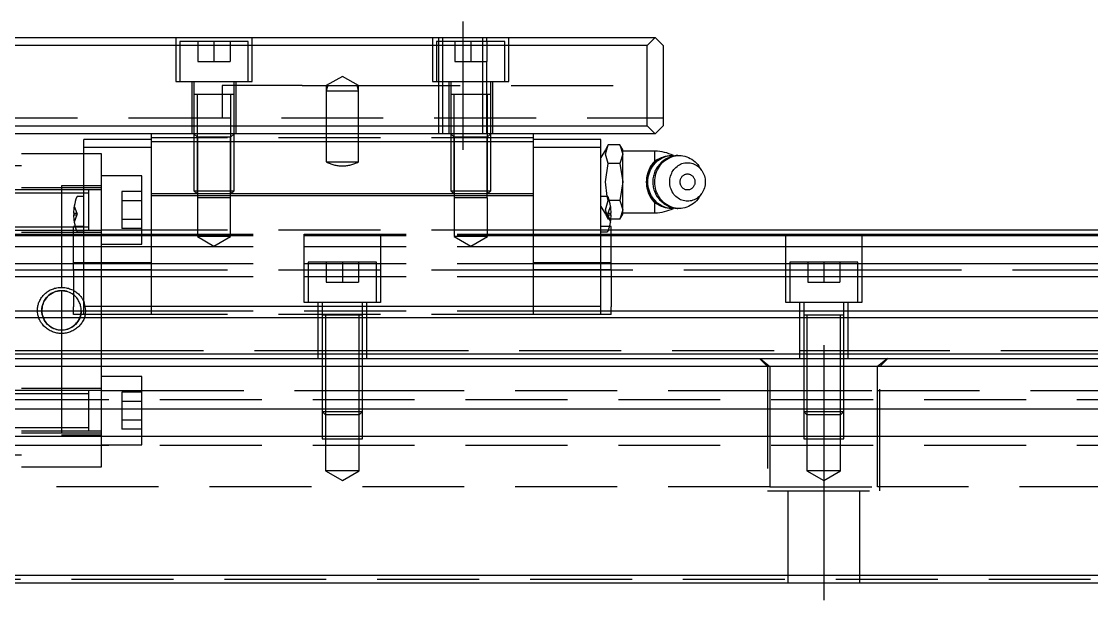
# Model space of a CAD drawing. Extents: x -13 to 861, y -286 to 120.
# Drawn here: x 280 to 413.4, y -247.3 to -174.2 of the extents above; entities that cross this region are included whole.
import ezdxf

# ---------------------------------------------------------------- set-up
doc = ezdxf.new("R2010")
doc.units = 0
doc.linetypes.add('CENTER', pattern=[50.8, 31.75, -6.35, 6.35, -6.35])
doc.linetypes.add('DASHED', pattern=[19.05, 12.7, -6.35])
doc.layers.get('0').update_dxf_attribs({"linetype": 'CONTINUOUS'})
doc.layers.add('CENTER', color=1, linetype='CENTER')

msp = doc.modelspace()

# ---------------------------------------------------------------- linework, layer by layer
at = {"color": 7, "linetype": 'CONTINUOUS'}
for p, q in [((161, -176.15), (359, -176.15)), ((358, -177.15), (162, -177.15)), ((359, -176.15), (358, -177.15)), ((358, -187.15), (358, -177.15)), ((360, -177.15), (359, -176.15)), ((360, -177.15), (360, -187.15)), ((162, -187.15), (358, -187.15)), ((358, -187.15), (359, -188.15)), ((359, -188.15), (360, -187.15)), ((359, -188.15), (161, -188.15)), ((287.77, -189.85), (287.77, -188.85)), ((296.2, -188.85), (287.77, -188.85)), ((296.2, -189.15), (296.2, -188.15)), ((296.2, -195.65), (296.2, -189.15)), ((343.8, -189.15), (296.2, -189.15)), ((343.8, -189.15), (343.8, -188.15)), ((352.23, -188.85), (343.8, -188.85)), ((343.8, -195.65), (343.8, -189.15)), ((352.23, -189.85), (352.23, -188.85)), ((287.77, -190.65), (280, -190.65)), ((287.77, -209.65), (287.77, -189.85)), ((296.2, -189.85), (287.77, -189.85)), ((352.23, -189.85), (343.8, -189.85)), ((352.23, -209.65), (352.23, -189.85)), ((352.78, -190.15), (352.23, -191.1)), ((353.13, -189.53), (352.78, -190.15)), ((352.78, -190.69), (353.13, -189.53)), ((353.13, -191.84), (352.78, -190.69)), ((354.6, -189.53), (353.13, -189.53)), ((354.6, -189.53), (354.6, -189.53)), ((354.96, -190.15), (354.6, -189.53)), ((354.6, -189.53), (354.96, -190.69)), ((354.96, -190.69), (354.6, -191.84)), ((354.96, -190.69), (354.96, -190.15)), ((358.96, -190.3), (354.96, -190.3)), ((354.96, -194.15), (354.96, -190.69)), ((358.96, -191.54), (358.96, -190.3)), ((352.78, -194.15), (353.13, -191.84)), ((354.6, -191.84), (353.13, -191.84)), ((354.6, -191.84), (354.96, -194.15)), ((358.51, -192.04), (358.44, -192.16)), ((358.5, -192.21), (358.65, -192.01)), ((358.59, -191.93), (358.51, -192.04)), ((358.68, -191.83), (358.59, -191.93)), ((358.65, -192.01), (358.81, -191.82)), ((358.66, -192.21), (358.8, -192.01)), ((358.76, -191.73), (358.68, -191.83)), ((358.86, -191.63), (358.76, -191.73)), ((358.8, -192.01), (358.97, -191.82)), ((358.81, -191.82), (358.99, -191.64)), ((358.96, -191.54), (358.86, -191.63)), ((359.72, -191.14), (358.96, -191.54)), ((358.97, -191.82), (359.14, -191.64)), ((358.99, -191.64), (359.18, -191.48)), ((359.14, -191.64), (359.33, -191.48)), ((359.18, -191.48), (359.38, -191.34)), ((359.33, -191.48), (359.53, -191.34)), ((359.38, -191.34), (359.58, -191.21)), ((359.48, -192), (359.38, -192.13)), ((359.59, -191.88), (359.48, -192)), ((359.51, -192.21), (359.66, -192.01)), ((359.53, -191.34), (359.74, -191.21)), ((359.58, -191.21), (359.8, -191.1)), ((359.7, -191.76), (359.59, -191.88)), ((359.66, -192.01), (359.83, -191.82)), ((359.82, -191.65), (359.7, -191.76)), ((359.74, -191.21), (359.96, -191.1)), ((359.8, -191.1), (360.03, -191.01)), ((359.95, -191.55), (359.82, -191.65)), ((359.83, -191.82), (360, -191.64)), ((360.08, -191.45), (359.95, -191.55)), ((359.96, -191.1), (360.18, -191.01)), ((360, -191.64), (360.19, -191.48)), ((360.03, -191.01), (360.26, -190.94)), ((360.22, -191.36), (360.08, -191.45)), ((360.18, -191.01), (360.41, -190.94)), ((360.19, -191.48), (360.39, -191.34)), ((360.36, -191.28), (360.22, -191.36)), ((360.26, -190.94), (360.49, -190.89)), ((360.5, -191.2), (360.36, -191.28)), ((360.39, -191.34), (360.6, -191.21)), ((360.41, -190.94), (360.64, -190.89)), ((360.49, -190.89), (360.73, -190.86)), ((360.65, -191.13), (360.5, -191.2)), ((360.6, -191.21), (360.81, -191.1)), ((360.64, -190.89), (360.88, -190.86)), ((360.8, -191.07), (360.65, -191.13)), ((360.73, -190.86), (360.97, -190.85)), ((360.95, -191.02), (360.8, -191.07)), ((360.81, -191.1), (361.04, -191.01)), ((360.88, -190.86), (361.12, -190.85)), ((361.11, -190.97), (360.95, -191.02)), ((361.12, -190.85), (360.97, -190.85)), ((361.04, -191.01), (361.27, -190.94)), ((361.27, -190.93), (361.11, -190.97)), ((361.12, -190.85), (361.53, -190.88)), ((361.27, -190.94), (361.5, -190.89)), ((361.43, -190.9), (361.27, -190.93)), ((361.59, -190.87), (361.43, -190.9)), ((361.5, -190.89), (361.74, -190.86)), ((361.75, -190.86), (361.59, -190.87)), ((361.74, -190.86), (361.98, -190.85)), ((361.81, -190.86), (361.75, -190.86)), ((361.85, -192.11), (362, -192.02)), ((361.98, -190.85), (362.22, -190.86)), ((362, -192.02), (362.16, -191.94)), ((362.16, -191.94), (362.32, -191.87)), ((362.22, -190.86), (362.45, -190.89)), ((362.32, -191.87), (362.49, -191.82)), ((362.45, -190.89), (362.69, -190.94)), ((362.49, -191.82), (362.66, -191.78)), ((362.66, -191.78), (362.83, -191.76)), ((362.69, -190.94), (362.92, -191.01)), ((362.83, -191.76), (363, -191.75)), ((362.92, -191.01), (363.14, -191.1)), ((363, -191.75), (363.18, -191.76)), ((363.14, -191.1), (363.36, -191.21)), ((363.18, -191.76), (363.35, -191.78)), ((363.35, -191.78), (363.52, -191.81)), ((363.36, -191.21), (363.56, -191.33)), ((363.52, -191.81), (363.69, -191.86)), ((363.56, -191.33), (363.76, -191.47)), ((363.69, -191.86), (363.85, -191.93)), ((363.76, -191.47), (363.95, -191.63)), ((363.85, -191.93), (364.01, -192.01)), ((363.95, -191.63), (364.12, -191.8)), ((364.01, -192.01), (364.16, -192.1)), ((364.12, -191.8), (364.29, -191.99)), ((364.29, -191.99), (364.44, -192.19)), ((357.96, -193.63), (358, -193.38)), ((357.98, -193.39), (357.96, -193.52)), ((358.01, -193.27), (357.98, -193.39)), ((358, -193.38), (358.07, -193.13)), ((358.04, -193.14), (358.01, -193.27)), ((358.07, -193.02), (358.04, -193.14)), ((358.07, -193.13), (358.15, -192.89)), ((358.1, -192.9), (358.07, -193.02)), ((358.14, -192.78), (358.1, -192.9)), ((358.11, -193.63), (358.16, -193.38)), ((358.18, -192.67), (358.14, -192.78)), ((358.15, -192.89), (358.25, -192.65)), ((358.16, -193.38), (358.22, -193.13)), ((358.24, -192.54), (358.18, -192.67)), ((358.22, -193.13), (358.31, -192.89)), ((358.3, -192.41), (358.24, -192.54)), ((358.25, -192.65), (358.37, -192.43)), ((358.37, -192.28), (358.3, -192.41)), ((358.31, -192.89), (358.41, -192.65)), ((358.44, -192.16), (358.37, -192.28)), ((358.37, -192.43), (358.5, -192.21)), ((358.41, -192.65), (358.52, -192.43)), ((358.52, -192.43), (358.66, -192.21)), ((358.8, -193.29), (358.76, -193.44)), ((358.84, -193.13), (358.8, -193.29)), ((358.9, -192.98), (358.84, -193.13)), ((358.96, -192.82), (358.9, -192.98)), ((359.03, -192.68), (358.96, -192.82)), ((358.97, -193.63), (359.02, -193.38)), ((359.02, -193.38), (359.08, -193.13)), ((359.11, -192.53), (359.03, -192.68)), ((359.08, -193.13), (359.16, -192.89)), ((359.19, -192.39), (359.11, -192.53)), ((359.16, -192.89), (359.26, -192.65)), ((359.28, -192.26), (359.19, -192.39)), ((359.26, -192.65), (359.38, -192.43)), ((359.38, -192.13), (359.28, -192.26)), ((359.38, -192.43), (359.51, -192.21)), ((360.91, -193.41), (360.97, -193.24)), ((360.97, -193.24), (361.04, -193.06)), ((361.04, -193.06), (361.12, -192.9)), ((361.12, -192.9), (361.22, -192.74)), ((361.22, -192.74), (361.33, -192.6)), ((361.33, -192.6), (361.44, -192.46)), ((361.44, -192.46), (361.57, -192.33)), ((361.57, -192.33), (361.71, -192.21)), ((361.71, -192.21), (361.85, -192.11)), ((362.36, -193.44), (362.42, -193.38)), ((362.42, -193.38), (362.48, -193.33)), ((362.48, -193.33), (362.55, -193.29)), ((362.55, -193.29), (362.62, -193.24)), ((362.62, -193.24), (362.7, -193.21)), ((362.7, -193.21), (362.78, -193.19)), ((362.78, -193.19), (362.85, -193.17)), ((362.85, -193.17), (362.93, -193.15)), ((362.93, -193.15), (363.01, -193.15)), ((363.01, -193.15), (363.1, -193.15)), ((363.1, -193.15), (363.18, -193.17)), ((363.18, -193.17), (363.25, -193.19)), ((363.25, -193.19), (363.33, -193.21)), ((363.33, -193.21), (363.41, -193.24)), ((363.41, -193.24), (363.48, -193.29)), ((363.48, -193.29), (363.54, -193.33)), ((363.54, -193.33), (363.61, -193.38)), ((363.61, -193.38), (363.67, -193.44)), ((364.16, -192.1), (364.31, -192.2)), ((364.31, -192.2), (364.44, -192.32)), ((364.8, -192.73), (364.44, -192.19)), ((364.44, -192.32), (364.57, -192.44)), ((364.57, -192.44), (364.69, -192.58)), ((364.69, -192.58), (364.8, -192.73)), ((364.8, -192.73), (364.9, -192.88)), ((364.9, -192.88), (364.98, -193.05)), ((364.98, -193.05), (365.06, -193.22)), ((365.06, -193.22), (365.12, -193.4)), ((353, -195.95), (352.78, -194.15)), ((354.96, -194.15), (354.6, -196.46)), ((354.96, -197.62), (354.96, -194.15)), ((357.92, -194.15), (357.93, -193.89)), ((357.93, -193.9), (357.92, -194.02)), ((357.92, -194.02), (357.92, -194.15)), ((357.93, -194.41), (357.92, -194.15)), ((357.92, -194.15), (357.92, -194.28)), ((357.92, -194.15), (357.92, -194.15)), ((357.92, -194.28), (357.93, -194.4)), ((357.93, -193.89), (357.96, -193.63)), ((357.94, -193.77), (357.93, -193.9)), ((357.93, -194.4), (357.94, -194.53)), ((357.96, -194.67), (357.93, -194.41)), ((357.95, -193.64), (357.94, -193.77)), ((357.94, -194.53), (357.95, -194.66)), ((357.96, -193.52), (357.95, -193.64)), ((357.95, -194.66), (357.96, -194.79)), ((358, -194.92), (357.96, -194.67)), ((358.07, -194.15), (358.08, -193.89)), ((358.08, -194.41), (358.07, -194.15)), ((358.08, -193.89), (358.11, -193.63)), ((358.11, -194.67), (358.08, -194.41)), ((358.16, -194.92), (358.11, -194.67)), ((358.69, -193.93), (358.68, -194.09)), ((358.68, -194.09), (358.68, -194.15)), ((358.68, -194.15), (358.69, -194.31)), ((358.7, -193.77), (358.69, -193.93)), ((358.69, -194.31), (358.7, -194.47)), ((358.73, -193.61), (358.7, -193.77)), ((358.7, -194.47), (358.72, -194.64)), ((358.72, -194.64), (358.75, -194.8)), ((358.76, -193.44), (358.73, -193.61)), ((358.93, -194.15), (358.94, -193.89)), ((358.94, -194.41), (358.93, -194.15)), ((358.94, -193.89), (358.97, -193.63)), ((358.97, -194.67), (358.94, -194.41)), ((359.02, -194.92), (358.97, -194.67)), ((360.8, -193.96), (360.82, -193.78)), ((360.8, -194.15), (360.8, -193.96)), ((360.8, -194.34), (360.8, -194.15)), ((360.82, -194.53), (360.8, -194.34)), ((360.82, -193.78), (360.86, -193.59)), ((360.86, -194.71), (360.82, -194.53)), ((360.86, -193.59), (360.91, -193.41)), ((360.91, -194.89), (360.86, -194.71)), ((362.09, -194.06), (362.1, -193.98)), ((362.09, -194.15), (362.09, -194.06)), ((362.09, -194.24), (362.09, -194.15)), ((362.1, -194.32), (362.09, -194.24)), ((362.1, -193.98), (362.12, -193.89)), ((362.12, -194.41), (362.1, -194.32)), ((362.12, -193.89), (362.15, -193.81)), ((362.15, -194.49), (362.12, -194.41)), ((362.15, -193.81), (362.18, -193.73)), ((362.18, -194.57), (362.15, -194.49)), ((362.18, -193.73), (362.21, -193.65)), ((362.21, -194.65), (362.18, -194.57)), ((362.21, -193.65), (362.26, -193.58)), ((362.26, -194.72), (362.21, -194.65)), ((362.26, -193.58), (362.31, -193.51)), ((362.31, -194.79), (362.26, -194.72)), ((362.31, -193.51), (362.36, -193.44)), ((363.67, -193.44), (363.72, -193.51)), ((363.72, -193.51), (363.77, -193.58)), ((363.77, -194.72), (363.72, -194.79)), ((363.77, -193.58), (363.81, -193.65)), ((363.81, -194.65), (363.77, -194.72)), ((363.81, -193.65), (363.85, -193.73)), ((363.85, -194.57), (363.81, -194.65)), ((363.85, -193.73), (363.88, -193.81)), ((363.88, -194.49), (363.85, -194.57)), ((363.88, -193.81), (363.91, -193.89)), ((363.91, -194.41), (363.88, -194.49)), ((363.91, -193.89), (363.92, -193.98)), ((363.92, -194.32), (363.91, -194.41)), ((363.92, -193.98), (363.94, -194.06)), ((363.94, -194.24), (363.92, -194.32)), ((363.94, -194.06), (363.94, -194.15)), ((363.94, -194.15), (363.94, -194.24)), ((365.12, -193.4), (365.17, -193.58)), ((365.17, -194.72), (365.12, -194.9)), ((365.17, -193.58), (365.2, -193.77)), ((365.2, -194.53), (365.17, -194.72)), ((365.2, -193.77), (365.23, -193.96)), ((365.23, -194.34), (365.2, -194.53)), ((365.23, -193.96), (365.23, -194.15)), ((365.23, -194.15), (365.23, -194.34)), ((287.77, -195.95), (286.99, -195.95)), ((296.2, -195.9), (296.2, -195.65)), ((343.8, -195.65), (296.2, -195.65)), ((296.2, -209.65), (296.2, -195.9)), ((343.8, -195.9), (296.2, -195.9)), ((343.8, -195.9), (343.8, -195.65)), ((343.8, -209.65), (343.8, -195.9)), ((353.01, -195.95), (352.23, -195.95)), ((357.96, -194.79), (357.98, -194.91)), ((357.98, -194.91), (358.01, -195.06)), ((358.07, -195.17), (358, -194.92)), ((358.01, -195.06), (358.05, -195.21)), ((358.05, -195.21), (358.09, -195.35)), ((358.15, -195.41), (358.07, -195.17)), ((358.09, -195.35), (358.13, -195.49)), ((358.13, -195.49), (358.18, -195.63)), ((358.25, -195.65), (358.15, -195.41)), ((358.22, -195.17), (358.16, -194.92)), ((358.18, -195.63), (358.24, -195.77)), ((358.31, -195.41), (358.22, -195.17)), ((358.24, -195.77), (358.3, -195.9)), ((358.37, -195.88), (358.25, -195.65)), ((358.3, -195.9), (358.37, -196.02)), ((358.41, -195.65), (358.31, -195.41)), ((358.5, -196.09), (358.37, -195.88)), ((358.37, -196.02), (358.44, -196.15)), ((358.52, -195.88), (358.41, -195.65)), ((358.66, -196.09), (358.52, -195.88)), ((358.75, -194.8), (358.78, -194.96)), ((358.78, -194.96), (358.83, -195.12)), ((358.83, -195.12), (358.88, -195.28)), ((358.88, -195.28), (358.94, -195.43)), ((358.94, -195.43), (359.01, -195.58)), ((359.01, -195.58), (359.08, -195.73)), ((359.08, -195.17), (359.02, -194.92)), ((359.16, -195.41), (359.08, -195.17)), ((359.08, -195.73), (359.16, -195.87)), ((359.26, -195.65), (359.16, -195.41)), ((359.16, -195.87), (359.25, -196.01)), ((359.25, -196.01), (359.35, -196.14)), ((359.38, -195.88), (359.26, -195.65)), ((359.51, -196.09), (359.38, -195.88)), ((360.97, -195.07), (360.91, -194.89)), ((361.04, -195.24), (360.97, -195.07)), ((361.12, -195.4), (361.04, -195.24)), ((361.22, -195.56), (361.12, -195.4)), ((361.33, -195.71), (361.22, -195.56)), ((361.44, -195.84), (361.33, -195.71)), ((361.57, -195.97), (361.44, -195.84)), ((361.71, -196.09), (361.57, -195.97)), ((362.36, -194.86), (362.31, -194.79)), ((362.42, -194.92), (362.36, -194.86)), ((362.48, -194.97), (362.42, -194.92)), ((362.55, -195.02), (362.48, -194.97)), ((362.62, -195.06), (362.55, -195.02)), ((362.7, -195.09), (362.62, -195.06)), ((362.78, -195.12), (362.7, -195.09)), ((362.85, -195.14), (362.78, -195.12)), ((362.93, -195.15), (362.85, -195.14)), ((363.01, -195.15), (362.93, -195.15)), ((363.1, -195.15), (363.01, -195.15)), ((363.18, -195.14), (363.1, -195.15)), ((363.25, -195.12), (363.18, -195.14)), ((363.33, -195.09), (363.25, -195.12)), ((363.41, -195.06), (363.33, -195.09)), ((363.48, -195.02), (363.41, -195.06)), ((363.54, -194.97), (363.48, -195.02)), ((363.61, -194.92), (363.54, -194.97)), ((363.67, -194.86), (363.61, -194.92)), ((363.72, -194.79), (363.67, -194.86)), ((364.44, -195.99), (364.31, -196.1)), ((364.44, -196.11), (364.8, -195.58)), ((364.57, -195.86), (364.44, -195.99)), ((364.69, -195.72), (364.57, -195.86)), ((364.8, -195.58), (364.69, -195.72)), ((364.9, -195.42), (364.8, -195.58)), ((364.98, -195.25), (364.9, -195.42)), ((365.06, -195.08), (364.98, -195.25)), ((365.12, -194.9), (365.06, -195.08)), ((354.6, -196.46), (353.26, -196.46)), ((354.6, -196.46), (354.96, -197.62)), ((358.44, -196.15), (358.51, -196.26)), ((358.65, -196.29), (358.5, -196.09)), ((358.51, -196.26), (358.59, -196.37)), ((358.59, -196.37), (358.68, -196.48)), ((358.81, -196.48), (358.65, -196.29)), ((358.8, -196.29), (358.66, -196.09)), ((358.68, -196.48), (358.76, -196.58)), ((358.76, -196.58), (358.86, -196.67)), ((358.97, -196.48), (358.8, -196.29)), ((358.99, -196.66), (358.81, -196.48)), ((358.86, -196.67), (358.96, -196.76)), ((358.96, -198), (358.96, -196.76)), ((358.96, -196.76), (359.72, -197.16)), ((359.14, -196.66), (358.97, -196.48)), ((359.18, -196.82), (358.99, -196.66)), ((359.33, -196.82), (359.14, -196.66)), ((359.38, -196.96), (359.18, -196.82)), ((359.53, -196.96), (359.33, -196.82)), ((359.35, -196.14), (359.45, -196.27)), ((359.58, -197.09), (359.38, -196.96)), ((359.45, -196.27), (359.56, -196.4)), ((359.66, -196.29), (359.51, -196.09)), ((359.74, -197.09), (359.53, -196.96)), ((359.56, -196.4), (359.68, -196.51)), ((359.8, -197.2), (359.58, -197.09)), ((359.83, -196.48), (359.66, -196.29)), ((359.68, -196.51), (359.8, -196.63)), ((359.96, -197.2), (359.74, -197.09)), ((359.8, -196.63), (359.93, -196.73)), ((360.03, -197.29), (359.8, -197.2)), ((360, -196.66), (359.83, -196.48)), ((359.93, -196.73), (360.06, -196.83)), ((360.18, -197.29), (359.96, -197.2)), ((360.19, -196.82), (360, -196.66)), ((360.26, -197.36), (360.03, -197.29)), ((360.06, -196.83), (360.2, -196.93)), ((360.41, -197.36), (360.18, -197.29)), ((360.39, -196.96), (360.19, -196.82)), ((360.2, -196.93), (360.34, -197.01)), ((360.49, -197.41), (360.26, -197.36)), ((360.34, -197.01), (360.48, -197.09)), ((360.6, -197.09), (360.39, -196.96)), ((360.64, -197.41), (360.41, -197.36)), ((360.48, -197.09), (360.63, -197.16)), ((360.81, -197.2), (360.6, -197.09)), ((360.63, -197.16), (360.78, -197.23)), ((360.78, -197.23), (360.94, -197.28)), ((361.04, -197.29), (360.81, -197.2)), ((360.94, -197.28), (361.1, -197.33)), ((361.27, -197.36), (361.04, -197.29)), ((361.1, -197.33), (361.26, -197.37)), ((361.26, -197.37), (361.42, -197.4)), ((361.5, -197.41), (361.27, -197.36)), ((361.85, -196.19), (361.71, -196.09)), ((362, -196.29), (361.85, -196.19)), ((362.16, -196.37), (362, -196.29)), ((362.32, -196.43), (362.16, -196.37)), ((362.49, -196.48), (362.32, -196.43)), ((362.69, -197.36), (362.45, -197.41)), ((362.66, -196.52), (362.49, -196.48)), ((362.83, -196.54), (362.66, -196.52)), ((362.92, -197.29), (362.69, -197.36)), ((363, -196.55), (362.83, -196.54)), ((363.14, -197.2), (362.92, -197.29)), ((363.18, -196.54), (363, -196.55)), ((363.36, -197.1), (363.14, -197.2)), ((363.35, -196.52), (363.18, -196.54)), ((363.52, -196.49), (363.35, -196.52)), ((363.56, -196.97), (363.36, -197.1)), ((363.69, -196.44), (363.52, -196.49)), ((363.76, -196.83), (363.56, -196.97)), ((363.85, -196.37), (363.69, -196.44)), ((363.95, -196.67), (363.76, -196.83)), ((364.01, -196.3), (363.85, -196.37)), ((364.12, -196.5), (363.95, -196.67)), ((364.16, -196.2), (364.01, -196.3)), ((364.29, -196.31), (364.12, -196.5)), ((364.31, -196.1), (364.16, -196.2)), ((364.44, -196.11), (364.29, -196.31)), ((286.58, -198.05), (286.5, -198.05)), ((286.5, -198.25), (286.58, -198.25)), ((286.58, -198.25), (286.58, -198.05)), ((353.42, -198.05), (353.42, -198.25)), ((353.5, -198.05), (353.42, -198.05)), ((353.42, -198.25), (353.5, -198.25)), ((354.96, -197.62), (354.6, -198.77)), ((354.6, -198.77), (354.96, -198.15)), ((354.96, -198.15), (354.96, -197.62)), ((354.96, -198), (358.96, -198)), ((360.73, -197.44), (360.49, -197.41)), ((360.88, -197.44), (360.64, -197.41)), ((360.97, -197.45), (360.73, -197.44)), ((361.12, -197.45), (360.88, -197.44)), ((360.97, -197.45), (361.12, -197.45)), ((361.53, -197.42), (361.12, -197.45)), ((361.42, -197.4), (361.58, -197.43)), ((361.74, -197.44), (361.5, -197.41)), ((361.58, -197.43), (361.74, -197.44)), ((361.98, -197.45), (361.74, -197.44)), ((361.74, -197.44), (361.81, -197.45)), ((362.22, -197.44), (361.98, -197.45)), ((362.45, -197.41), (362.22, -197.44)), ((286.71, -199.72), (286.5, -199.72)), ((286.5, -202.32), (286.5, -199.72)), ((353.5, -199.72), (353.29, -199.72)), ((354.6, -198.77), (353.47, -198.77)), ((353.5, -202.32), (353.5, -199.72)), ((354.6, -198.77), (354.6, -198.77)), ((233.5, -200.65), (286.5, -200.65)), ((233.5, -200.81), (286.5, -200.81)), ((286.99, -200.35), (287.77, -200.35)), ((352.23, -200.35), (353.01, -200.35)), ((448, -200.15), (353.5, -200.15)), ((353.5, -200.65), (520, -200.65)), ((353.5, -200.81), (520, -200.81)), ((233.5, -202.21), (286.5, -202.21)), ((286.5, -204.23), (286.5, -202.32)), ((353.5, -202.21), (520, -202.21)), ((353.5, -204.23), (353.5, -202.32)), ((233.5, -204.29), (286.5, -204.29)), ((286.5, -205.08), (286.5, -204.23)), ((287.77, -204.23), (286.5, -204.23)), ((286.5, -205.08), (286.5, -209.69)), ((287.77, -205.08), (286.5, -205.08)), ((353.5, -204.23), (352.23, -204.23)), ((353.5, -205.08), (352.23, -205.08)), ((353.5, -205.08), (353.5, -204.23)), ((353.5, -204.29), (520, -204.29)), ((353.5, -205.08), (353.5, -209.69)), ((233.5, -205.91), (286.5, -205.91)), ((353.5, -205.91), (520, -205.91)), ((233.5, -210.2), (286.5, -210.2)), ((286.5, -210.65), (286.5, -209.69)), ((287.77, -210.65), (286.5, -210.65)), ((296.2, -209.65), (287.77, -209.65)), ((287.77, -210.65), (287.77, -209.65)), ((296.2, -210.65), (287.77, -210.65)), ((296.2, -210.65), (296.2, -209.65)), ((343.8, -209.65), (296.2, -209.65)), ((352.23, -209.65), (343.8, -209.65)), ((343.8, -210.65), (343.8, -209.65)), ((352.23, -210.65), (343.8, -210.65)), ((352.23, -210.65), (352.23, -209.65)), ((353.5, -210.65), (352.23, -210.65)), ((353.5, -210.65), (353.5, -209.69)), ((353.5, -210.2), (520, -210.2)), ((0, -211.05), (520, -211.05)), ((0, -215.55), (520, -215.55)), ((1, -216.15), (519, -216.15)), ((518, -217.15), (2, -217.15)), ((518, -222.45), (2, -222.45)), ((518, -225.85), (2, -225.85)), ((2, -243.15), (518, -243.15)), ((519, -244.15), (1, -244.15))]:
    msp.add_line(p, q, dxfattribs=at)
at = {"color": 3, "linetype": 'DASHED'}
for p, q in [((299.25, -176.15), (299.25, -181.65)), ((299.75, -176.65), (299.75, -181.65)), ((308.25, -176.65), (299.75, -176.65)), ((302, -176.65), (302, -179.15)), ((304, -176.65), (304, -179.15)), ((306, -176.65), (306, -179.15)), ((308.25, -181.65), (308.25, -176.65)), ((308.75, -181.65), (308.75, -176.15)), ((331.25, -176.15), (331.25, -181.65)), ((331.75, -176.65), (331.75, -181.65)), ((340.25, -176.65), (331.75, -176.65)), ((332, -176.15), (332, -176.65)), ((332, -176.65), (332, -181.65)), ((332.5, -176.15), (332.5, -188.15)), ((334, -176.65), (334, -179.15)), ((336, -176.65), (336, -179.15)), ((337.5, -188.15), (337.5, -176.15)), ((338, -176.65), (338, -176.15)), ((338, -176.65), (338, -179.15)), ((340.25, -181.65), (340.25, -176.65)), ((340.75, -181.65), (340.75, -176.15)), ((302, -179.15), (304, -179.15)), ((304, -179.15), (306, -179.15)), ((334, -179.15), (336, -179.15)), ((336, -179.15), (338, -179.15)), ((338, -181.65), (338, -179.15)), ((320, -181), (318, -182.15)), ((322, -182.15), (320, -181)), ((299.25, -181.65), (308.75, -181.65)), ((301.25, -181.65), (301.25, -188.15)), ((301.5, -181.65), (301.5, -183.25)), ((305, -182.15), (305, -186.15)), ((315, -182.15), (305, -182.15)), ((306.5, -183.25), (306.5, -181.65)), ((306.75, -188.15), (306.75, -181.65)), ((315, -182.15), (318, -182.15)), ((318, -182.15), (318, -182.78)), ((318.17, -182.15), (318, -182.78)), ((318, -182.15), (320, -182.15)), ((320, -182.15), (322, -182.15)), ((322, -182.78), (321.83, -182.15)), ((322, -182.78), (322, -182.15)), ((322, -182.15), (360, -182.15)), ((331.25, -181.65), (340.75, -181.65)), ((332, -181.65), (332, -188.15)), ((333.25, -181.65), (333.25, -188.15)), ((333.5, -181.65), (333.5, -183.25)), ((338, -183.25), (338, -181.65)), ((338.5, -183.25), (338.5, -181.65)), ((338.75, -188.15), (338.75, -181.65)), ((306.5, -183.25), (301.5, -183.25)), ((301.5, -183.25), (301.5, -183.26)), ((301.5, -183.25), (301.5, -188.15)), ((301.5, -183.25), (301.5, -183.25)), ((301.9, -183.25), (301.9, -188.15)), ((306.1, -188.15), (306.1, -183.25)), ((306.5, -183.26), (306.5, -183.25)), ((306.5, -183.25), (306.5, -183.25)), ((306.5, -188.15), (306.5, -183.25)), ((318, -182.78), (318, -188.15)), ((318, -182.78), (322, -182.78)), ((322, -188.15), (322, -182.78)), ((338.5, -183.25), (333.5, -183.25)), ((333.5, -183.25), (333.5, -188.15)), ((333.5, -183.25), (333.5, -183.25)), ((333.5, -183.25), (333.5, -183.26)), ((333.9, -183.25), (333.9, -188.15)), ((338, -188.15), (338, -183.25)), ((338.1, -188.15), (338.1, -183.25)), ((338.5, -183.25), (338.5, -183.25)), ((338.5, -188.15), (338.5, -183.25)), ((338.5, -183.26), (338.5, -183.25)), ((160, -186.15), (360, -186.15)), ((343.8, -188.65), (296.2, -188.65)), ((301.5, -188.15), (301.94, -188.59)), ((301.5, -188.15), (301.5, -195.25)), ((306.5, -188.15), (301.5, -188.15)), ((301.9, -188.15), (301.9, -195.65)), ((301.94, -188.59), (301.94, -196.15)), ((306.06, -188.59), (301.94, -188.59)), ((306.06, -188.59), (306.5, -188.15)), ((306.06, -196.15), (306.06, -188.59)), ((306.1, -195.65), (306.1, -188.15)), ((306.5, -195.25), (306.5, -188.15)), ((318, -188.15), (318, -191.65)), ((322, -191.65), (322, -188.15)), ((333.5, -188.15), (333.94, -188.59)), ((333.5, -188.15), (333.5, -195.25)), ((338.5, -188.15), (333.5, -188.15)), ((333.9, -188.15), (333.9, -195.65)), ((333.94, -188.59), (333.94, -196.15)), ((338.06, -188.59), (333.94, -188.59)), ((338.06, -188.59), (338.5, -188.15)), ((338.06, -196.15), (338.06, -188.59)), ((338.1, -195.65), (338.1, -188.15)), ((338.5, -195.25), (338.5, -188.15)), ((290, -190.65), (287.77, -190.65)), ((290, -200.65), (290, -190.65)), ((318, -191.65), (322, -191.65)), ((280, -192.15), (278.5, -192.15)), ((319.94, -192.15), (320.06, -192.15)), ((290, -194.65), (285, -194.65)), ((285, -194.65), (285, -207.69)), ((295, -193.4), (290, -193.4)), ((295, -200.65), (295, -193.4)), ((280, -195.55), (274, -195.55)), ((280, -195.15), (274.4, -195.15)), ((290, -194.9), (280, -194.9)), ((287.77, -195.15), (280, -195.15)), ((287.77, -195.55), (280, -195.55)), ((288.4, -195.15), (287.77, -195.15)), ((288.4, -195.55), (287.77, -195.55)), ((290, -195.15), (288.39, -195.15)), ((288.4, -200.15), (288.4, -195.15)), ((288.4, -197.65), (288.4, -195.15)), ((288.4, -200.15), (288.4, -195.15)), ((288.4, -197.65), (288.4, -195.15)), ((288.4, -199.75), (288.4, -195.55)), ((295, -195.34), (292.5, -195.34)), ((292.5, -195.34), (292.5, -196.5)), ((301.5, -195.25), (301.9, -195.65)), ((301.5, -195.25), (306.5, -195.25)), ((306.1, -195.65), (306.5, -195.25)), ((333.5, -195.25), (333.9, -195.65)), ((333.5, -195.25), (338.5, -195.25)), ((338.1, -195.65), (338.5, -195.25)), ((353.13, -196.46), (353, -195.95)), ((286.58, -197.15), (286.9, -198.05)), ((286.58, -197.15), (286.58, -197.15)), ((286.58, -197.15), (286.58, -197.15)), ((286.58, -197.15), (286.58, -197.15)), ((286.58, -197.15), (286.58, -197.15)), ((295, -196.5), (292.5, -196.5)), ((292.5, -196.5), (292.5, -198.81)), ((301.93, -196.15), (301.93, -200.95)), ((306.07, -196.15), (301.93, -196.15)), ((306.07, -200.95), (306.07, -196.15)), ((333.93, -196.15), (333.93, -200.95)), ((338.07, -196.15), (333.93, -196.15)), ((338.07, -200.95), (338.07, -196.15)), ((352.23, -197.21), (352.78, -198.15)), ((352.78, -197.62), (353.13, -196.46)), ((353.42, -197.15), (353.1, -198.05)), ((353.26, -196.46), (353.13, -196.46)), ((353.42, -197.15), (353.42, -197.15)), ((353.42, -197.15), (353.42, -197.15)), ((286.58, -198.05), (286.9, -198.05)), ((286.9, -198.25), (286.58, -199.15)), ((286.58, -198.25), (286.9, -198.25)), ((286.9, -198.05), (286.94, -198.15)), ((286.9, -198.25), (286.94, -198.15)), ((353.13, -198.77), (352.78, -197.62)), ((352.78, -198.15), (353.13, -198.77)), ((353.1, -198.05), (353.06, -198.15)), ((353.1, -198.25), (353.06, -198.15)), ((353.1, -198.05), (353.42, -198.05)), ((353.1, -198.25), (353.42, -199.15)), ((353.1, -198.25), (353.42, -198.25)), ((274, -199.75), (280, -199.75)), ((280, -199.75), (286.5, -199.75)), ((286.5, -199.75), (286.72, -199.75)), ((286.58, -199.15), (286.58, -199.15)), ((286.58, -199.15), (286.58, -199.15)), ((287.77, -199.72), (286.71, -199.72)), ((286.72, -199.75), (287.77, -199.75)), ((287.77, -199.75), (288.4, -199.75)), ((288.4, -200.15), (288.4, -199.75)), ((292.5, -198.81), (292.5, -199.96)), ((295, -198.81), (292.5, -198.81)), ((295, -199.96), (292.5, -199.96)), ((353.29, -199.72), (352.23, -199.72)), ((353.47, -198.77), (353.13, -198.77)), ((353.42, -199.15), (353.42, -199.15)), ((353.42, -199.15), (353.42, -199.15)), ((353.42, -199.15), (353.42, -199.15)), ((353.42, -199.15), (353.42, -199.15)), ((274.4, -200.15), (280, -200.15)), ((280, -200.15), (286.5, -200.15)), ((280, -200.4), (290, -200.4)), ((286.5, -200.15), (286.84, -200.15)), ((286.5, -200.65), (287.77, -200.65)), ((286.5, -200.81), (287.77, -200.81)), ((286.84, -200.15), (287.77, -200.15)), ((287.77, -200.15), (288.4, -200.15)), ((287.77, -200.65), (296.2, -200.65)), ((287.77, -200.81), (296.2, -200.81)), ((288.39, -200.15), (288.4, -200.15)), ((288.4, -200.15), (290, -200.15)), ((288.4, -200.15), (288.4, -200.15)), ((295, -200.15), (290, -200.15)), ((290, -210.65), (290, -200.65)), ((296.2, -200.15), (295, -200.15)), ((295, -201.9), (295, -200.65)), ((343.8, -200.15), (296.2, -200.15)), ((296.2, -200.65), (343.8, -200.65)), ((296.2, -200.81), (343.8, -200.81)), ((301.93, -200.95), (304, -202.14)), ((306.07, -200.95), (301.93, -200.95)), ((304, -202.14), (306.07, -200.95)), ((315.25, -209.15), (315.25, -200.65)), ((324.75, -200.65), (324.75, -209.15)), ((333.93, -200.95), (336, -202.14)), ((338.07, -200.95), (333.93, -200.95)), ((336, -202.14), (338.07, -200.95)), ((352.23, -200.15), (343.8, -200.15)), ((343.8, -200.65), (352.23, -200.65)), ((343.8, -200.81), (352.23, -200.81)), ((353.16, -200.15), (352.23, -200.15)), ((352.23, -200.65), (353.5, -200.65)), ((352.23, -200.81), (353.5, -200.81)), ((353.5, -200.15), (353.16, -200.15)), ((375.25, -209.15), (375.25, -200.65)), ((384.75, -200.65), (384.75, -209.15)), ((286.5, -202.21), (287.77, -202.21)), ((287.77, -202.21), (296.2, -202.21)), ((290, -201.9), (295, -201.9)), ((296.2, -202.21), (343.8, -202.21)), ((343.8, -202.21), (352.23, -202.21)), ((352.23, -202.21), (353.5, -202.21)), ((280, -205.15), (278.5, -205.15)), ((286.5, -205.15), (280, -205.15)), ((286.5, -204.29), (287.77, -204.29)), ((287.77, -205.15), (286.5, -205.15)), ((296.2, -204.23), (287.77, -204.23)), ((287.77, -204.29), (296.2, -204.29)), ((296.2, -205.08), (287.77, -205.08)), ((290, -205.15), (287.77, -205.15)), ((296.2, -205.15), (290, -205.15)), ((296.2, -204.29), (343.8, -204.29)), ((343.8, -205.15), (296.2, -205.15)), ((315.75, -204.15), (315.75, -209.15)), ((324.25, -204.15), (315.75, -204.15)), ((318, -204.15), (318, -206.65)), ((320, -204.15), (320, -206.65)), ((322, -204.15), (322, -206.65)), ((324.25, -209.15), (324.25, -204.15)), ((352.23, -204.23), (343.8, -204.23)), ((343.8, -204.29), (352.23, -204.29)), ((352.23, -205.08), (343.8, -205.08)), ((352.23, -205.15), (343.8, -205.15)), ((352.23, -204.29), (353.5, -204.29)), ((353.5, -205.15), (352.23, -205.15)), ((375.25, -205.15), (353.5, -205.15)), ((375.75, -205.15), (375.25, -205.15)), ((375.75, -204.15), (375.75, -209.15)), ((384.25, -204.15), (375.75, -204.15)), ((384.25, -205.15), (375.75, -205.15)), ((378, -204.15), (378, -206.65)), ((380, -204.15), (380, -206.65)), ((382, -204.15), (382, -206.65)), ((384.25, -209.15), (384.25, -204.15)), ((384.75, -205.15), (384.25, -205.15)), ((435.25, -205.15), (384.75, -205.15)), ((286.5, -205.91), (287.77, -205.91)), ((287.77, -205.91), (296.2, -205.91)), ((296.2, -205.91), (343.8, -205.91)), ((318, -206.65), (320, -206.65)), ((320, -206.65), (322, -206.65)), ((343.8, -205.91), (352.23, -205.91)), ((352.23, -205.91), (353.5, -205.91)), ((378, -206.65), (380, -206.65)), ((380, -206.65), (382, -206.65)), ((282.9, -208.1), (283.01, -208.01)), ((283.01, -208.01), (283.12, -207.92)), ((283.12, -207.92), (283.23, -207.83)), ((283.23, -207.83), (283.35, -207.75)), ((283.35, -207.75), (283.48, -207.68)), ((283.48, -207.68), (283.6, -207.61)), ((283.6, -207.61), (283.74, -207.55)), ((283.74, -207.55), (283.87, -207.5)), ((283.87, -207.5), (284.01, -207.45)), ((284.01, -207.45), (284.14, -207.4)), ((284.14, -207.4), (284.28, -207.37)), ((284.28, -207.37), (284.42, -207.34)), ((284.42, -207.34), (284.57, -207.31)), ((284.57, -207.31), (284.71, -207.3)), ((284.71, -207.3), (284.85, -207.29)), ((284.85, -207.29), (285, -207.28)), ((285, -207.28), (285.15, -207.29)), ((285, -207.69), (285, -212.6)), ((285.15, -207.29), (285.29, -207.3)), ((285.29, -207.3), (285.43, -207.31)), ((285.43, -207.31), (285.58, -207.34)), ((285.58, -207.34), (285.72, -207.37)), ((285.72, -207.37), (285.85, -207.4)), ((285.85, -207.4), (285.99, -207.45)), ((285.99, -207.45), (286.13, -207.5)), ((286.13, -207.5), (286.26, -207.55)), ((286.26, -207.55), (286.4, -207.61)), ((286.4, -207.61), (286.5, -207.67)), ((286.5, -207.67), (286.52, -207.68)), ((286.52, -207.68), (286.65, -207.75)), ((286.65, -207.75), (286.77, -207.83)), ((286.77, -207.83), (286.88, -207.92)), ((286.88, -207.92), (286.99, -208.01)), ((286.99, -208.01), (287.1, -208.1)), ((282.08, -209.48), (282.11, -209.37)), ((282.11, -209.37), (282.15, -209.26)), ((282.15, -209.26), (282.19, -209.14)), ((282.19, -209.14), (282.24, -209.04)), ((282.24, -209.04), (282.3, -208.91)), ((282.3, -208.91), (282.37, -208.78)), ((282.37, -208.78), (282.44, -208.66)), ((282.44, -208.66), (282.52, -208.54)), ((282.52, -208.54), (282.61, -208.42)), ((282.61, -208.42), (282.7, -208.31)), ((282.7, -208.31), (282.8, -208.21)), ((282.8, -208.21), (282.9, -208.1)), ((287.1, -208.1), (287.2, -208.21)), ((287.2, -208.21), (287.3, -208.31)), ((287.3, -208.31), (287.39, -208.42)), ((287.39, -208.42), (287.48, -208.54)), ((287.48, -208.54), (287.54, -208.63)), ((287.54, -208.63), (287.61, -208.73)), ((287.61, -208.73), (287.66, -208.83)), ((287.66, -208.83), (287.71, -208.93)), ((287.71, -208.93), (287.76, -209.04)), ((287.76, -209.04), (287.77, -209.05)), ((287.77, -209.05), (288, -210.15)), ((324.75, -209.15), (315.25, -209.15)), ((317, -210.65), (317, -209.15)), ((317.5, -209.15), (317.5, -210.65)), ((322.5, -210.65), (322.5, -209.15)), ((323, -209.15), (323, -210.65)), ((384.75, -209.15), (375.25, -209.15)), ((377, -216.15), (377, -209.15)), ((377.5, -209.15), (377.5, -210.75)), ((382.5, -210.75), (382.5, -209.15)), ((383, -209.15), (383, -216.15)), ((282, -210.04), (282.01, -209.93)), ((282, -210.15), (282, -210.04)), ((282, -210.29), (282, -210.15)), ((282.01, -210.43), (282, -210.29)), ((282.01, -209.93), (282.02, -209.82)), ((282.03, -210.57), (282.01, -210.43)), ((282.02, -209.82), (282.04, -209.71)), ((282.06, -210.7), (282.03, -210.57)), ((282.04, -209.71), (282.06, -209.6)), ((282.06, -209.6), (282.08, -209.48)), ((282.08, -210.82), (282.06, -210.7)), ((286.5, -210.2), (287.77, -210.2)), ((287.77, -210.2), (296.2, -210.2)), ((287.94, -210.7), (287.92, -210.82)), ((287.95, -210.65), (287.94, -210.7)), ((288, -210.15), (287.95, -210.65)), ((290, -216.15), (290, -210.65)), ((296.2, -210.2), (343.8, -210.2)), ((343.8, -210.65), (296.2, -210.65)), ((317, -216.15), (317, -210.65)), ((317.5, -210.65), (317.5, -210.75)), ((322.5, -210.75), (322.5, -210.65)), ((323, -210.65), (323, -216.15)), ((343.8, -210.2), (352.23, -210.2)), ((352.23, -210.2), (353.5, -210.2)), ((282.11, -210.93), (282.08, -210.82)), ((282.15, -211.05), (282.11, -210.93)), ((282.19, -211.16), (282.15, -211.05)), ((282.24, -211.27), (282.19, -211.16)), ((282.29, -211.37), (282.24, -211.27)), ((282.34, -211.47), (282.29, -211.37)), ((282.39, -211.57), (282.34, -211.47)), ((282.46, -211.67), (282.39, -211.57)), ((282.52, -211.76), (282.46, -211.67)), ((282.61, -211.88), (282.52, -211.76)), ((282.7, -211.99), (282.61, -211.88)), ((282.8, -212.1), (282.7, -211.99)), ((287.3, -211.99), (287.2, -212.1)), ((287.39, -211.88), (287.3, -211.99)), ((287.48, -211.76), (287.39, -211.88)), ((287.56, -211.65), (287.48, -211.76)), ((287.63, -211.52), (287.56, -211.65)), ((287.7, -211.4), (287.63, -211.52)), ((287.76, -211.27), (287.7, -211.4)), ((287.81, -211.16), (287.76, -211.27)), ((287.85, -211.05), (287.81, -211.16)), ((287.89, -210.93), (287.85, -211.05)), ((287.92, -210.82), (287.89, -210.93)), ((322.5, -210.75), (317.5, -210.75)), ((317.5, -210.75), (317.5, -210.76)), ((317.5, -210.75), (317.5, -216.15)), ((317.5, -210.75), (317.5, -210.75)), ((317.9, -210.75), (317.9, -216.15)), ((322.1, -216.15), (322.1, -210.75)), ((322.5, -210.76), (322.5, -210.75)), ((322.5, -210.75), (322.5, -210.75)), ((322.5, -216.15), (322.5, -210.75)), ((382.5, -210.75), (377.5, -210.75)), ((377.5, -210.75), (377.5, -210.76)), ((377.5, -210.75), (377.5, -216.15)), ((377.5, -210.75), (377.5, -210.75)), ((377.9, -210.75), (377.9, -216.15)), ((382.1, -216.15), (382.1, -210.75)), ((382.5, -210.76), (382.5, -210.75)), ((382.5, -210.75), (382.5, -210.75)), ((382.5, -216.15), (382.5, -210.75)), ((282.9, -212.2), (282.8, -212.1)), ((283.01, -212.29), (282.9, -212.2)), ((283.12, -212.38), (283.01, -212.29)), ((283.23, -212.47), (283.12, -212.38)), ((283.35, -212.55), (283.23, -212.47)), ((283.48, -212.62), (283.35, -212.55)), ((283.6, -212.69), (283.48, -212.62)), ((283.74, -212.75), (283.6, -212.69)), ((283.87, -212.81), (283.74, -212.75)), ((284.01, -212.86), (283.87, -212.81)), ((284.15, -212.9), (284.01, -212.86)), ((284.28, -212.94), (284.15, -212.9)), ((284.42, -212.97), (284.28, -212.94)), ((284.57, -212.99), (284.42, -212.97)), ((284.71, -213.01), (284.57, -212.99)), ((284.85, -213.01), (284.71, -213.01)), ((285, -213.02), (284.85, -213.01)), ((285, -212.61), (285, -225.65)), ((285.15, -213.01), (285, -213.02)), ((285.29, -213.01), (285.15, -213.01)), ((285.43, -212.99), (285.29, -213.01)), ((285.58, -212.97), (285.43, -212.99)), ((285.72, -212.94), (285.58, -212.97)), ((285.86, -212.9), (285.72, -212.94)), ((285.99, -212.86), (285.86, -212.9)), ((286.13, -212.81), (285.99, -212.86)), ((286.26, -212.75), (286.13, -212.81)), ((286.4, -212.69), (286.26, -212.75)), ((286.52, -212.62), (286.4, -212.69)), ((286.65, -212.55), (286.52, -212.62)), ((286.77, -212.47), (286.65, -212.55)), ((286.88, -212.38), (286.77, -212.47)), ((286.99, -212.29), (286.88, -212.38)), ((287.1, -212.2), (286.99, -212.29)), ((287.2, -212.1), (287.1, -212.2)), ((278.5, -215.15), (280, -215.15)), ((280, -215.15), (290, -215.15)), ((290, -215.15), (317, -215.15)), ((317, -215.15), (317.5, -215.15)), ((317.5, -215.15), (317.9, -215.15)), ((317.9, -215.15), (322.1, -215.15)), ((322.1, -215.15), (322.5, -215.15)), ((322.5, -215.15), (323, -215.15)), ((323, -215.15), (377, -215.15)), ((377, -215.15), (377.5, -215.15)), ((377.5, -215.15), (377.9, -215.15)), ((377.9, -215.15), (382.1, -215.15)), ((382.1, -215.15), (382.5, -215.15)), ((382.5, -215.15), (383, -215.15)), ((383, -215.15), (437, -215.15)), ((290, -222.45), (290, -216.15)), ((317.5, -216.15), (317.5, -222.45)), ((317.5, -216.15), (317.5, -222.45)), ((317.9, -216.15), (317.9, -222.45)), ((322.1, -222.45), (322.1, -216.15)), ((322.5, -222.45), (322.5, -216.15)), ((322.5, -222.45), (322.5, -216.15)), ((372, -216.15), (373, -217.15)), ((372.06, -216.15), (373.29, -217.15)), ((373, -217.15), (373, -232.65)), ((373.29, -217.15), (373.29, -222.45)), ((377.5, -216.15), (377.5, -222.45)), ((377.5, -216.15), (377.5, -222.45)), ((377.9, -216.15), (377.9, -222.45)), ((382.1, -222.45), (382.1, -216.15)), ((382.5, -222.45), (382.5, -216.15)), ((382.5, -222.45), (382.5, -216.15)), ((387.94, -216.15), (386.71, -217.15)), ((386.71, -222.45), (386.71, -217.15)), ((387, -217.15), (388, -216.15)), ((387, -232.65), (387, -217.15)), ((295, -218.4), (290, -218.4)), ((295, -222.45), (295, -218.4)), ((290, -219.9), (280, -219.9)), ((519.5, -221.3), (0.5, -221.3)), ((280, -220.15), (277, -220.15)), ((280, -220.55), (277, -220.55)), ((288.4, -220.15), (280, -220.15)), ((288.4, -220.55), (280, -220.55)), ((288.4, -220.15), (288.39, -220.15)), ((288.4, -220.15), (288.4, -220.15)), ((290, -220.15), (288.4, -220.15)), ((288.4, -222.45), (288.4, -220.15)), ((288.4, -225.15), (288.4, -220.15)), ((288.4, -222.65), (288.4, -220.15)), ((290, -220.15), (295, -220.15)), ((295, -220.34), (292.5, -220.34)), ((292.5, -220.34), (292.5, -221.5)), ((295, -220.15), (317.5, -220.15)), ((317.5, -220.15), (317.9, -220.15)), ((317.9, -220.15), (322.1, -220.15)), ((322.1, -220.15), (322.5, -220.15)), ((322.5, -220.15), (373.29, -220.15)), ((373.29, -220.15), (386.71, -220.15)), ((386.71, -220.15), (437.5, -220.15)), ((288.4, -222.5), (288.4, -222.45)), ((288.4, -225.15), (288.4, -222.5)), ((290, -225.85), (290, -222.45)), ((292.5, -221.5), (292.5, -223.81)), ((295, -221.5), (292.5, -221.5)), ((295, -225.85), (295, -222.45)), ((317.5, -222.45), (317.5, -222.75)), ((317.5, -222.45), (317.5, -222.75)), ((317.9, -222.45), (317.9, -223.15)), ((322.1, -223.15), (322.1, -222.45)), ((322.5, -222.75), (322.5, -222.45)), ((322.5, -222.75), (322.5, -222.45)), ((373.29, -222.45), (373.29, -225.85)), ((377.5, -222.45), (377.5, -222.75)), ((377.5, -222.45), (377.5, -222.75)), ((377.9, -222.45), (377.9, -223.15)), ((382.1, -223.15), (382.1, -222.45)), ((382.5, -222.75), (382.5, -222.45)), ((382.5, -222.75), (382.5, -222.45)), ((386.71, -225.85), (386.71, -222.45)), ((292.5, -223.81), (292.5, -224.96)), ((295, -223.81), (292.5, -223.81)), ((317.5, -222.75), (317.9, -223.15)), ((317.5, -222.75), (317.5, -225.85)), ((317.5, -222.75), (322.5, -222.75)), ((317.9, -223.15), (317.9, -226.15)), ((322.1, -223.15), (317.9, -223.15)), ((322.1, -223.15), (322.5, -222.75)), ((322.1, -226.15), (322.1, -223.15)), ((322.5, -225.85), (322.5, -222.75)), ((377.5, -222.75), (377.9, -223.15)), ((377.5, -222.75), (377.5, -225.85)), ((377.5, -222.75), (382.5, -222.75)), ((377.9, -223.15), (377.9, -226.15)), ((382.1, -223.15), (377.9, -223.15)), ((382.1, -223.15), (382.5, -222.75)), ((382.1, -226.15), (382.1, -223.15)), ((382.5, -225.85), (382.5, -222.75)), ((274, -224.75), (280, -224.75)), ((280, -224.75), (288.4, -224.75)), ((280, -225.15), (288.4, -225.15)), ((280, -225.4), (290, -225.4)), ((288.39, -225.15), (288.4, -225.15)), ((288.4, -225.15), (288.4, -225.15)), ((288.4, -225.15), (290, -225.15)), ((288.4, -225.15), (288.4, -225.15)), ((295, -224.96), (292.5, -224.96)), ((285, -225.65), (290, -225.65)), ((290, -229.65), (290, -225.85)), ((295, -226.9), (295, -225.85)), ((317.5, -225.85), (317.5, -226.15)), ((317.5, -226.15), (322.5, -226.15)), ((317.9, -226.15), (317.9, -230.15)), ((322.1, -230.15), (322.1, -226.15)), ((322.5, -226.15), (322.5, -225.85)), ((373.29, -225.85), (373.29, -232.15)), ((377.5, -225.85), (377.5, -226.15)), ((377.5, -226.15), (382.5, -226.15)), ((377.9, -226.15), (377.9, -230.15)), ((382.1, -230.15), (382.1, -226.15)), ((382.5, -226.15), (382.5, -225.85)), ((386.71, -232.15), (386.71, -225.85)), ((519.5, -227), (0.5, -227)), ((290, -226.9), (295, -226.9)), ((278.5, -228.15), (280, -228.15)), ((280, -229.65), (290, -229.65)), ((317.9, -230.15), (320, -231.36)), ((322.1, -230.15), (317.9, -230.15)), ((320, -231.36), (322.1, -230.15)), ((377.9, -230.15), (380, -231.36)), ((382.1, -230.15), (377.9, -230.15)), ((380, -231.36), (382.1, -230.15)), ((373.29, -232.15), (266.71, -232.15)), ((373, -232.65), (387, -232.65)), ((373.29, -232.15), (386.71, -232.15)), ((375.5, -232.65), (375.5, -244.15)), ((384.5, -244.15), (384.5, -232.65)), ((493.29, -232.15), (386.71, -232.15)), ((0.5, -243.65), (519.5, -243.65))]:
    msp.add_line(p, q, dxfattribs=at)
msp.add_circle((285, -210.15), 2.46, dxfattribs=at)
at = {"color": 7, "linetype": 'CONTINUOUS'}
for centre, radius, start, end in [((358.73, -196.3), 6, 65.106, 87.8214), ((292.5, -198.15), 6, 159.1494, 170.4059), ((286.99, -196.05), 0.1, 90, 159.1494), ((353.01, -196.05), 0.1, 20.8506, 90), ((347.5, -198.15), 6, 9.5941, 20.8506), ((292.5, -198.15), 6, 170.4203, 179.0449), ((347.5, -198.15), 6, 0.9551, 9.5797), ((292.5, -198.15), 6, 180.9551, 189.5797), ((347.5, -198.15), 6, 350.4203, 359.0449), ((358.73, -192.01), 6, 272.1786, 294.894), ((292.5, -198.15), 6, 189.5941, 200.8506), ((347.5, -198.15), 6, 339.1494, 350.4059), ((286.99, -200.25), 0.1, 200.8506, 270), ((353.01, -200.25), 0.1, 270, 339.1494)]:
    msp.add_arc(centre, radius, start, end, dxfattribs=at)
at = {"color": 3, "linetype": 'DASHED'}
for centre, radius, start, end in [((319.94, -188.15), 4, 241.0305, 270), ((320.06, -188.15), 4, 270, 298.9695), ((285, -210.15), 2.45, 52.3113, 348.2412), ((285, -210.15), 2.45, 0, 52.3113), ((285, -210.15), 2.45, 348.2412, 0)]:
    msp.add_arc(centre, radius, start, end, dxfattribs=at)
at = {"layer": 'CENTER', "color": 1, "linetype": 'CENTER'}
for p, q in [((335, -174.15), (335, -190.15)), ((380, -214.5), (380, -247.3))]:
    msp.add_line(p, q, dxfattribs=at)

doc.saveas('drawing.dxf')
